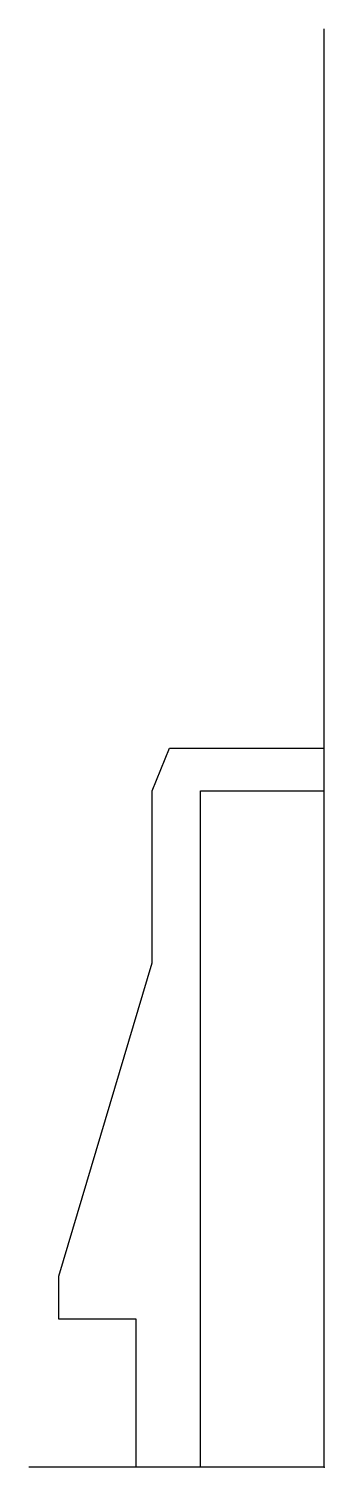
# Model space of a CAD drawing. Header units: millimetres. Extents: x -13.7 to 0, y 0 to 67.
import ezdxf

# ---------------------------------------------------------------- set-up
doc = ezdxf.new("R2010")
doc.units = ezdxf.units.MM
doc.layers.get('0').update_dxf_attribs({"linetype": 'CONTINUOUS'})

msp = doc.modelspace()

# ---------------------------------------------------------------- linework, layer by layer
for p, q in [((0, 0), (0, 67)), ((-8, 31.5), (-7.192, 33.5)), ((-7.192, 33.5), (0, 33.5)), ((-8, 23.5), (-8, 31.5)), ((-5.75, 0), (-5.75, 31.5)), ((-5.75, 31.5), (0, 31.5)), ((-12.35, 8.9), (-8, 23.5)), ((-12.35, 6.9), (-12.35, 8.9)), ((-8.75, 6.9), (-12.35, 6.9)), ((-8.75, 0), (-8.75, 6.9)), ((0, 0), (-13.742, 0)), ((0, 0), (-8.75, 0))]:
    msp.add_line(p, q)
msp.add_point((0, 0))

doc.saveas('drawing.dxf')
